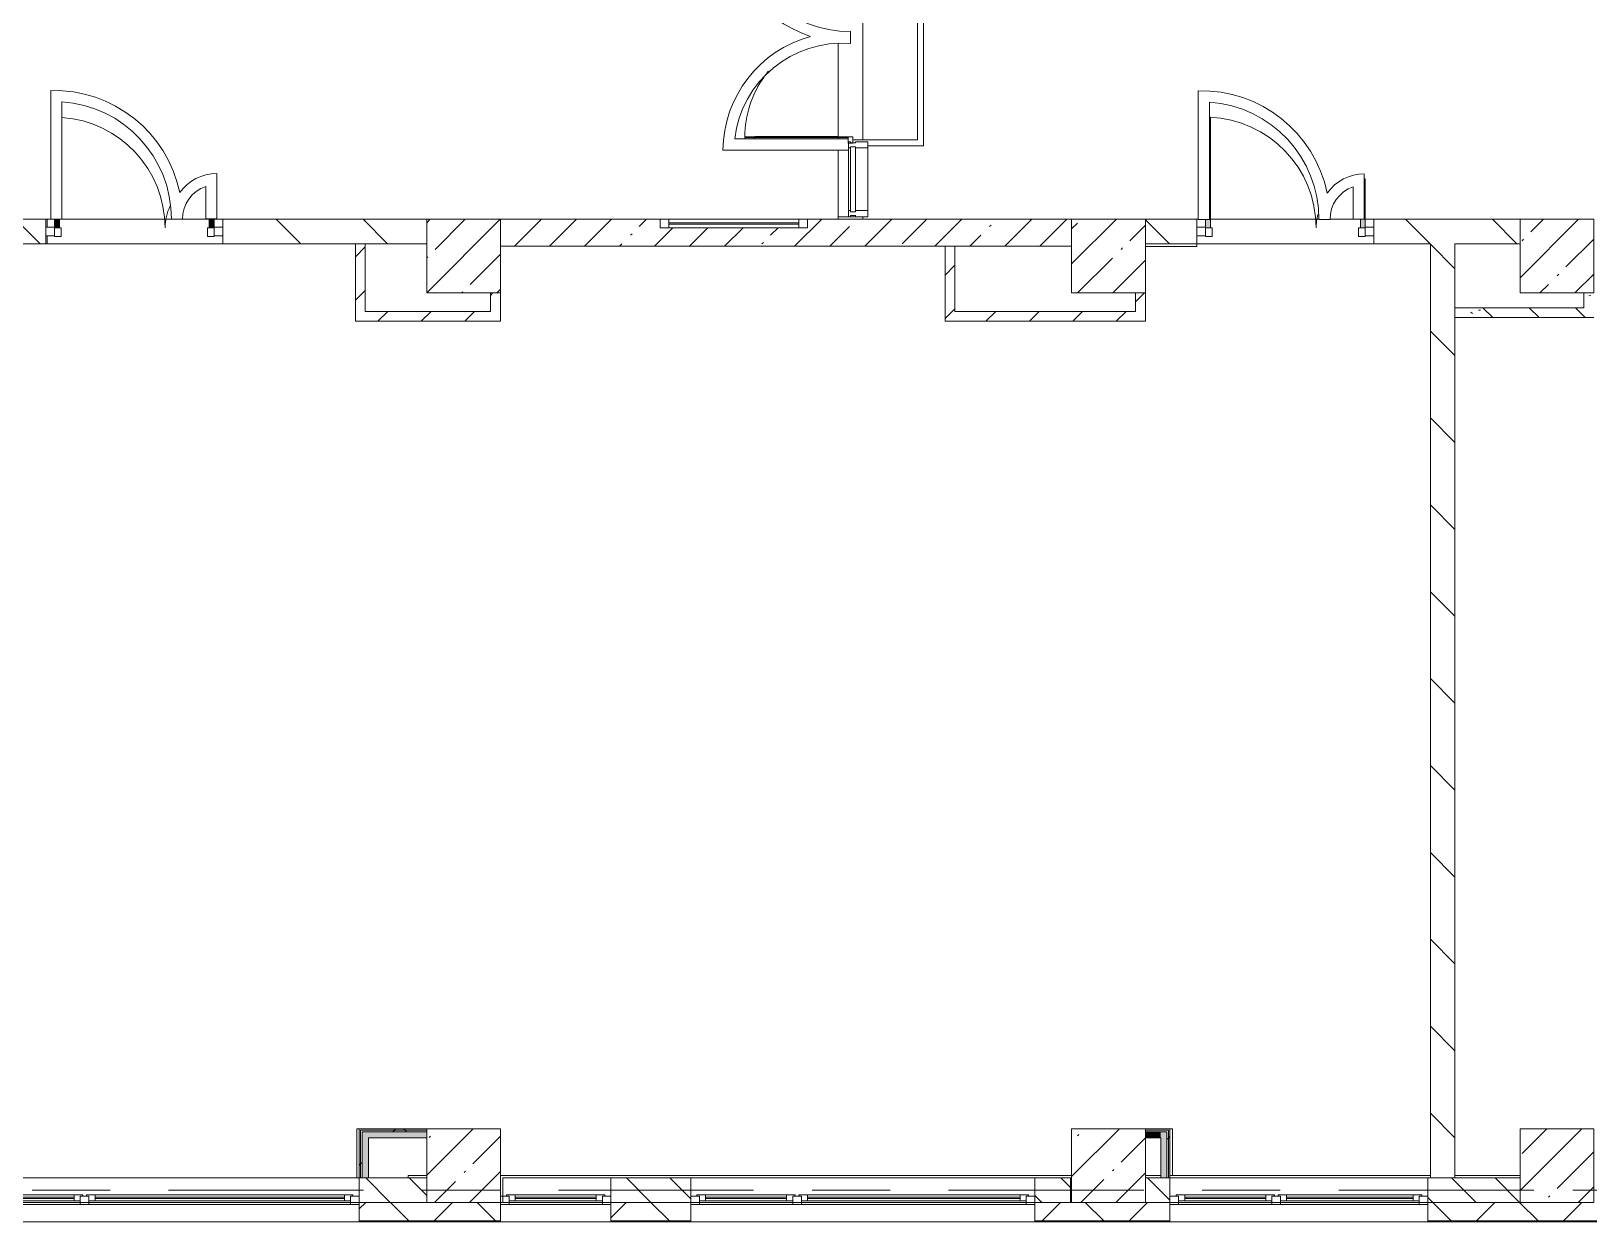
# Model space of a CAD drawing. Header units: millimetres. Extents: x 35363 to 232034, y -8553 to 29000.
# Drawn here: x 118464 to 131144, y -258 to 9430 of the extents above; entities that cross this region are included whole.
import ezdxf

# ---------------------------------------------------------------- set-up
doc = ezdxf.new("R2010")
doc.units = ezdxf.units.MM
doc.linetypes.add('Осевая', pattern=[3175, 635, -476.25, 1587.5, -476.25])
for name, color, linetype, lineweight, true_color in [('A-DETL-GENF-2', 7, 'Continuous', 5, 0xe2e2e2), ('A-DETL-GENF-3', 7, 'Continuous', 5, 0xaaaaaa), ('A-DOOR-3', 7, 'Continuous', 5, 0xaaaaaa), ('A-DOOR-4', 7, 'Continuous', 5, 0xe2e2e2), ('A-FLOR-1', 7, 'Continuous', 5, 0xaaaaaa), ('I-WALL-1', 7, 'Continuous', 5, 0xe7e7e7), ('I-WALL-2', 7, 'Continuous', 9, 0xe7e7e7), ('I-WALL-5', 7, 'Continuous', 5, 0x787878)]:
    doc.layers.add(name, color=color, linetype=linetype, lineweight=lineweight, true_color=true_color)
for name, color, linetype, lineweight in [('A-GLAZ-2', 7, 'Continuous', 5), ('A-GLAZ-CURT-2', 7, 'Continuous', 5), ('A-GLAZ-CWMG-2', 7, 'Continuous', 5), ('A-WALL', 7, 'Continuous', 9), ('A-WALL-2', 7, 'Continuous', 5), ('I-WALL-3', 7, 'Continuous', 5), ('S-COLS-1', 7, 'Continuous', 5), ('Оси', 7, 'Continuous', 9), ('Оси-2', 7, 'Осевая', 9)]:
    doc.layers.add(name, color=color, linetype=linetype, lineweight=lineweight)
pattern_1 = [(135, (105024.03, 0), (-353.553, -353.553), [])]
pattern_2 = [(45, (105024.03, 0), (-176.7767, 176.7767), [])]
pattern_3 = [(135, (105024.03, 0), (-176.7767, -176.7767), [])]
pattern_4 = [(45, (105024.03, 0), (-285.123, 285.123), []), (45, (105309.15, 0), (-285.123, 285.123), [504.031, -100.806, 16.764, -84.042])]
pattern_5 = [(135, (105024, 0), (-377.171, -377.171), [533.4, -88.9, 17.78, -88.9]), (135, (105024, 376.94), (-377.171, -377.171), []), (50, (105024.03, 0), (637.645, -55.787), [66.675, -733.425]), (355, (105024, 0), (-123.35, 668.7), [53.34, -586.74]), (100.451, (105077.16, -4.65), (514.299, 612.908), [56.665, -623.315]), (46.184, (105024, 177.8), (948.776, -147.15), [100.012, -1100.137]), (96.636, (105103.1, 165.5), (830.91, 865.997), [84.998, -934.973]), (351.184, (105024, 177.8), (830.918, 865.988), [80.01, -880.11]), (21, (105112.93, 133.35), (530.651, -357.928), [66.675, -733.425]), (326, (105112.9, 133.35), (216.308, 644.658), [53.34, -586.74]), (71.451, (105157.15, 103.5), (746.96, 286.724), [56.665, -623.315]), (37.5, (105024.03, 0), (10.8105, 295.9426), [16.764, -562.864, 16.764, -578.866, -588.962]), (37.5, (105024.03, 0), (10.8105, 295.9426), [-1175.258, 16.764, -572.198]), (7.5, (105024.03, 0), (233.869, 350.6318), [16.764, -322.834, 16.764, -549.529, -224.472]), (7.5, (105024.03, 0), (233.869, 350.6318), [-905.891, 16.764, -207.708]), (327.5, (104825.78, 0), (474.5678, -20.0513), [16.764, -205.486, 16.764, -676.656, -920.115]), (327.5, (104825.78, 0), (474.5678, -20.0513), [-915.67, 16.764, -903.351]), (317.5, (104736.9, 0), (518.452, 88.9934), [16.764, -272.161, 16.764, -443.738, -653.415]), (317.5, (104736.9, 0), (518.452, 88.9934), [-749.427, 16.764, -636.651])]
pattern_6 = [(45, (105024, 0), (-530.33, 530.33), []), (135, (105024, 0), (-530.33, -530.33), [])]

# ---------------------------------------------------------------- blocks, each defined once
blk = doc.blocks.new('BSC_Колонна _Прямоугольная - 600х600-V57-2_6_2_птичка')
at = {"layer": 'S-COLS-1'}
h = blk.add_hatch(dxfattribs=at)
h.set_pattern_fill('FP_70', color=256, style=0, pattern_type=2)
h.set_pattern_definition([(45, (-25860, -200), (-285.123, 285.123), []), (45, (-25574.88, -200), (-285.123, 285.123), [504.031, -100.806, 16.764, -84.042])])
h.paths.add_polyline_path([(-300, -300), (300, -300), (300, 300), (-300, 300), (-300, -136)])
for p, q in [((300, 300), (-300, 300)), ((-300, 300), (-300, -300)), ((300, -300), (300, 300)), ((-300, -300), (300, -300))]:
    blk.add_line(p, q, dxfattribs=at)
blk = doc.blocks.new('BSC_Колонна _Прямоугольная - 600х600-V70-2_6_2_птичка')
at = {"layer": 'S-COLS-1'}
h = blk.add_hatch(dxfattribs=at)
h.set_pattern_fill('FP_87', color=256, style=0, pattern_type=2)
h.set_pattern_definition([(45, (-25860, -7600), (-285.123, 285.123), []), (45, (-25574.88, -7600), (-285.123, 285.123), [504.031, -100.806, 16.764, -84.042])])
h.paths.add_polyline_path([(-300, -300), (300, -300), (300, 300), (-300, 300)])
for p, q in [((300, 300), (-300, 300)), ((-300, 300), (-300, -300)), ((300, -300), (300, 300)), ((-300, -300), (300, -300))]:
    blk.add_line(p, q, dxfattribs=at)
blk = doc.blocks.new('120_Окно_СКБ_2Ст - 120_Окно_СКБ_2Ст 2800х2500_створка_-22445922-2_6_2_птичка')
at = {"layer": 'A-GLAZ-2'}
for p, q in [((-1400, -127), (-1400, -57)), ((-1400, -57), (-1330, -57)), ((1400, -57), (-1400, -57)), ((-1330, -57), (-1330, -127)), ((500, -87), (-1330, -87)), ((-1330, -87), (-1330, -127)), ((-1280, -137), (-1280, -87)), ((-1280, -107), (450, -107)), ((450, -117), (-1280, -117)), ((450, -137), (450, -87)), ((500, -127), (500, -57)), ((500, -57), (570, -57)), ((500, -127), (500, -87)), ((570, -57), (570, -127)), ((1330, -87), (570, -87)), ((570, -87), (570, -127)), ((620, -137), (620, -87)), ((620, -107), (1280, -107)), ((1280, -117), (620, -117)), ((1280, -137), (1280, -87)), ((1330, -127), (1330, -57)), ((1330, -57), (1400, -57)), ((1330, -127), (1330, -87)), ((1400, -57), (1400, -127)), ((-1330, -127), (-1400, -127)), ((-1400, -127), (-1350, -127)), ((-1330, -127), (-1350, -127)), ((-1350, -127), (-1350, -137)), ((-1350, -137), (520, -137)), ((520, -137), (-1350, -137)), ((570, -127), (500, -127)), ((520, -127), (500, -127)), ((520, -127), (550, -127)), ((520, -137), (520, -127)), ((570, -127), (550, -127)), ((550, -127), (550, -137)), ((550, -137), (1350, -137)), ((1350, -137), (550, -137)), ((1400, -127), (1330, -127)), ((1350, -127), (1330, -127)), ((1350, -127), (1400, -127)), ((1350, -137), (1350, -127))]:
    blk.add_line(p, q, dxfattribs=at)
blk = doc.blocks.new('120_Окно_СКБ_2Ст - 120_Окно_СКБ_2Ст 3100х2500 _мал_створка слева_ 2-22446355-2_6_2_птичка')
at = {"layer": 'A-GLAZ-2'}
for p, q in [((-1550, -127), (-1550, -57)), ((-1550, -57), (-1480, -57)), ((1550, -57), (-1550, -57)), ((-1480, -57), (-1480, -127)), ((650, -87), (-1480, -87)), ((-1480, -87), (-1480, -127)), ((-1430, -137), (-1430, -87)), ((-1430, -107), (600, -107)), ((600, -117), (-1430, -117)), ((600, -137), (600, -87)), ((650, -127), (650, -57)), ((650, -57), (720, -57)), ((650, -127), (650, -87)), ((720, -57), (720, -127)), ((1480, -87), (720, -87)), ((720, -87), (720, -127)), ((770, -137), (770, -87)), ((770, -107), (1430, -107)), ((1430, -117), (770, -117)), ((1430, -137), (1430, -87)), ((1480, -127), (1480, -57)), ((1480, -57), (1550, -57)), ((1480, -127), (1480, -87)), ((1550, -57), (1550, -127)), ((-1480, -127), (-1550, -127)), ((-1550, -127), (-1500, -127)), ((-1480, -127), (-1500, -127)), ((-1500, -127), (-1500, -137)), ((-1500, -137), (670, -137)), ((670, -137), (-1500, -137)), ((720, -127), (650, -127)), ((670, -127), (650, -127)), ((670, -127), (700, -127)), ((670, -137), (670, -127)), ((720, -127), (700, -127)), ((700, -127), (700, -137)), ((700, -137), (1500, -137)), ((1500, -137), (700, -137)), ((1550, -127), (1480, -127)), ((1500, -127), (1480, -127)), ((1500, -127), (1550, -127)), ((1500, -137), (1500, -127))]:
    blk.add_line(p, q, dxfattribs=at)
blk = doc.blocks.new('120_Окно_СКБ_1Ст - 120_Окно_СКБ_1Ст 900х2500_h_-V100-2_6_2_птичка')
at = {"layer": 'A-GLAZ-2'}
for p, q in [((-450, -127), (-450, -57)), ((-450, -57), (-380, -57)), ((450, -57), (-450, -57)), ((-380, -57), (-380, -127)), ((380, -87), (-380, -87)), ((-380, -87), (-380, -127)), ((-330, -137), (-330, -87)), ((-330, -107), (330, -107)), ((330, -117), (-330, -117)), ((330, -137), (330, -87)), ((380, -127), (380, -57)), ((380, -57), (450, -57)), ((380, -127), (380, -87)), ((450, -57), (450, -127)), ((-380, -127), (-450, -127)), ((-450, -127), (-400, -127)), ((-380, -127), (-400, -127)), ((-400, -127), (-400, -137)), ((-400, -137), (400, -137)), ((400, -137), (-400, -137)), ((450, -127), (380, -127)), ((400, -127), (380, -127)), ((400, -127), (450, -127)), ((400, -137), (400, -127))]:
    blk.add_line(p, q, dxfattribs=at)
blk = doc.blocks.new('120_Окно_СКБ_2Ст - 120_Окно_СКБ_2Ст 2100х2400 _мал створка справа_-22446225-2_6_2_птичка')
at = {"layer": 'A-GLAZ-2'}
for p, q in [((-1050, -127), (-1050, -57)), ((-1050, -57), (-980, -57)), ((1050, -57), (-1050, -57)), ((-980, -57), (-980, -127)), ((150, -87), (-980, -87)), ((-980, -87), (-980, -127)), ((-930, -137), (-930, -87)), ((-930, -107), (100, -107)), ((100, -117), (-930, -117)), ((100, -137), (100, -87)), ((150, -127), (150, -57)), ((150, -57), (220, -57)), ((150, -127), (150, -87)), ((220, -57), (220, -127)), ((980, -87), (220, -87)), ((220, -87), (220, -127)), ((270, -137), (270, -87)), ((270, -107), (930, -107)), ((930, -117), (270, -117)), ((930, -137), (930, -87)), ((980, -127), (980, -57)), ((980, -57), (1050, -57)), ((980, -127), (980, -87)), ((1050, -57), (1050, -127)), ((-980, -127), (-1050, -127)), ((-1050, -127), (-1000, -127)), ((-980, -127), (-1000, -127)), ((-1000, -127), (-1000, -137)), ((-1000, -137), (170, -137)), ((170, -137), (-1000, -137)), ((220, -127), (150, -127)), ((170, -127), (150, -127)), ((170, -127), (200, -127)), ((170, -137), (170, -127)), ((220, -127), (200, -127)), ((200, -127), (200, -137)), ((200, -137), (1000, -137)), ((1000, -137), (200, -137)), ((1050, -127), (980, -127)), ((1000, -127), (980, -127)), ((1000, -127), (1050, -127)), ((1000, -137), (1000, -127))]:
    blk.add_line(p, q, dxfattribs=at)
blk = doc.blocks.new('BSC_Колонна _Прямоугольная - 600х600-V163-2_6_2_птичка')
at = {"layer": 'S-COLS-1'}
h = blk.add_hatch(dxfattribs=at)
h.set_pattern_fill('FP_163', color=256, style=0, pattern_type=2)
h.set_pattern_definition([(45, (-22210, -7600), (-285.123, 285.123), []), (45, (-21924.88, -7600), (-285.123, 285.123), [504.031, -100.806, 16.764, -84.042])])
h.paths.add_polyline_path([(-300, -300), (300, -300), (300, 300), (-300, 300)])
for p, q in [((300, 300), (-300, 300)), ((-300, 300), (-300, -300)), ((300, -300), (300, 300)), ((-300, -300), (300, -300))]:
    blk.add_line(p, q, dxfattribs=at)
blk = doc.blocks.new('BSC_Колонна _Прямоугольная - 600х600-V164-2_6_2_птичка')
at = {"layer": 'S-COLS-1'}
h = blk.add_hatch(dxfattribs=at)
h.set_pattern_fill('FP_164', color=256, style=0, pattern_type=2)
h.set_pattern_definition([(45, (-22210, -200), (-285.123, 285.123), []), (45, (-21924.88, -200), (-285.123, 285.123), [504.031, -100.806, 16.764, -84.042])])
h.paths.add_polyline_path([(-300, -300), (300, -300), (300, 300), (-300, 300), (-300, -136)])
for p, q in [((300, 300), (-300, 300)), ((-300, 300), (-300, -300)), ((300, -300), (300, 300)), ((-300, -300), (300, -300))]:
    blk.add_line(p, q, dxfattribs=at)
blk = doc.blocks.new('BSC_Колонна _Прямоугольная - 600х600-V175-2_6_2_птичка')
at = {"layer": 'S-COLS-1'}
h = blk.add_hatch(dxfattribs=at)
h.set_pattern_fill('FP_174', color=256, style=0, pattern_type=2)
h.set_pattern_definition([(45, (-16960, -7600), (-285.123, 285.123), []), (45, (-16674.88, -7600), (-285.123, 285.123), [504.031, -100.806, 16.764, -84.042])])
h.paths.add_polyline_path([(-300, -300), (300, -300), (300, 300), (-300, 300)])
for p, q in [((300, 300), (-300, 300)), ((-300, 300), (-300, -300)), ((300, -300), (300, 300)), ((-300, -300), (300, -300))]:
    blk.add_line(p, q, dxfattribs=at)
blk = doc.blocks.new('Прямоугольный импост - 50 x 70 мм-31927764-2_6_2_птичка')
at = {"layer": 'A-GLAZ-CWMG-2'}
for p, q in [((-70, 35), (0, 35)), ((-70, -35), (-70, 35)), ((0, 35), (0, -35)), ((0, -35), (-70, -35))]:
    blk.add_line(p, q, dxfattribs=at)
blk = doc.blocks.new('Дверь_Витражная_остекление_ - ДВН_ДАО_Главный вход_1200 в свету Д-22 _п_-31928779-2_6_2_птичка')
at = {"layer": 'A-DOOR-4'}
for points in [[(-610, 30), (-610, 100), (-650, 100), (-650, 30)], [(650, 30), (650, 103), (610, 103), (610, 30)]]:
    blk.add_hatch(color=256, dxfattribs=at).paths.add_polyline_path(points)
at = {"layer": 'A-DETL-GENF-3'}
for p, q in [((-650, 100), (-650, 35)), ((-650, 30), (-610, 30)), ((-595, 30), (-650, 30)), ((-610, 30), (-610, 100)), ((-595, -40), (-595, 30)), ((595, -40), (595, 30)), ((595, 30), (650, 30)), ((610, 103), (610, 30)), ((610, 30), (650, 30)), ((650, 35), (650, 103)), ((-650, -40), (-595, -40)), ((650, -40), (595, -40))]:
    blk.add_line(p, q, dxfattribs=at)
at = {"layer": 'A-DOOR-3'}
for p, q in [((-650, 100), (-650, 35)), ((650, 103), (650, 35))]:
    blk.add_line(p, q, dxfattribs=at)
for centre, radius, start, end in [((-650, 30), 900, 360, 86.0972), ((650, 30), 400, 153.3442, 180)]:
    blk.add_arc(centre, radius, start, end, dxfattribs=at)
blk = doc.blocks.new('Прямоугольный импост - 50 x 70 мм-31701779-2_6_2_птичка')
at = {"layer": 'A-GLAZ-CWMG-2'}
for p, q in [((0, 35), (-70, 35)), ((-70, 35), (-70, -35)), ((0, -35), (0, 35)), ((-70, -35), (0, -35))]:
    blk.add_line(p, q, dxfattribs=at)
blk = doc.blocks.new('Дверь_Витражная_остекление_ - ДВН_ДАО_Главный вход_1200 в свету Д-22 _п_-V206-2_6_2_птичка')
at = {"layer": 'A-DOOR-4'}
for points in [[(-619, 30), (-610, 30), (-610, 930), (-619, 930), (-619, 97), (-650, 97), (-650, 30)], [(642, 30), (650, 35), (650, 430), (642, 430), (642, 100), (610, 100), (610, 30)]]:
    blk.add_hatch(color=256, dxfattribs=at).paths.add_polyline_path(points)
at = {"layer": 'A-DETL-GENF-3'}
for p, q in [((-610, 930), (-619, 930)), ((-610, 30), (-610, 930)), ((650, 430), (642, 430)), ((650, 35), (650, 430)), ((-650, 97), (-650, 35)), ((-650, 30), (-610, 30)), ((-595, 30), (-650, 30)), ((-595, -40), (-595, 30)), ((595, -40), (595, 30)), ((595, 30), (650, 30)), ((610, 100), (610, 30)), ((610, 30), (650, 30)), ((-650, -40), (-595, -40)), ((650, -40), (595, -40))]:
    blk.add_line(p, q, dxfattribs=at)
at = {"layer": 'A-DOOR-3'}
for p, q in [((650, 430), (650, 35)), ((-650, 97), (-650, 35))]:
    blk.add_line(p, q, dxfattribs=at)
for centre, radius, start, end in [((-650, 30), 900, 360, 87.9985), ((650, 30), 400, 90, 91.1759), ((650, 30), 400, 164.4599, 180)]:
    blk.add_arc(centre, radius, start, end, dxfattribs=at)
blk = doc.blocks.new('Прямоугольный импост - Импост структурный с накладкой - 160мм Темный-30756008-2_6_2_птичка')
at = {"layer": 'A-GLAZ-CWMG-2'}
for p, q in [((-50, 0), (-50, 17)), ((-50, 17), (0, 17)), ((-40, 0), (-50, 0)), ((-40, -40), (-40, 0)), ((0, 0), (-10, 0)), ((-10, 0), (-10, -40)), ((0, 17), (0, 0)), ((-50, -140), (-50, -40)), ((-50, -40), (-40, -40)), ((-10, -40), (0, -40)), ((0, -40), (0, -140)), ((0, -140), (-50, -140))]:
    blk.add_line(p, q, dxfattribs=at)
blk = doc.blocks.new('Системная панель - Стекло - 40мм-32387061-2_6_2_птичка')
at = {"layer": 'A-GLAZ-CURT-2'}
for p, q in [((265, 40), (-265, 40)), ((-265, 40), (-265, 0)), ((-265, 0), (265, 0)), ((265, 0), (265, 40))]:
    blk.add_line(p, q, dxfattribs=at)
blk = doc.blocks.new('Прямоугольный импост - Импост структурный с накладкой - 160мм Темный-32387059-2_6_2_птичка')
at = {"layer": 'A-GLAZ-CWMG-2'}
for p, q in [((20093, 7970), (20093, 8480)), ((20250, 7970), (20250, 8480))]:
    blk.add_line(p, q, dxfattribs=at)
blk = doc.blocks.new('Прямоугольный импост - Импост структурный с накладкой - 160мм Темный-30755591-2_6_2_птичка')
at = {"layer": 'A-GLAZ-CWMG-2'}
for p, q in [((-25, 0), (-25, 17)), ((-25, 17), (25, 17)), ((-15, 0), (-25, 0)), ((-15, -40), (-15, 0)), ((25, 0), (15, 0)), ((15, 0), (15, -40)), ((25, 17), (25, 0)), ((-25, -140), (-25, -40)), ((-25, -40), (-15, -40)), ((15, -40), (25, -40)), ((25, -40), (25, -140)), ((25, -140), (-25, -140))]:
    blk.add_line(p, q, dxfattribs=at)
blk = doc.blocks.new('Дверь_Витражная_остекление_ - ВВ-16 остекление-32390142-2_6_2_птичка')
at = {"layer": 'A-DETL-GENF-2'}
for points in [[(-788, -20), (-833, -20), (-833, -845), (-788, -845), (-788, -56)], [(850, -860), (850, -20), (837, -20), (837, -860)]]:
    blk.add_hatch(color=256, dxfattribs=at).paths.add_polyline_path(points)
at = {"layer": 'A-DETL-GENF-3'}
for p, q in [((-788, -20), (-833, -20)), ((-833, -845), (-833, -20)), ((-788, -20), (-833, -20)), ((-833, -20), (-833, -845)), ((-833, -100), (-788, -100)), ((-823, -765), (-823, -100)), ((-788, -845), (-788, -20)), ((-788, -845), (-788, -20)), ((-779, -765), (-779, -100)), ((829, -780), (829, -100)), ((837, -860), (837, -20)), ((837, -20), (837, -860)), ((850, -100), (837, -100)), ((-833, -765), (-788, -765)), ((-833, -845), (-788, -845)), ((-833, -845), (-788, -845)), ((850, -780), (837, -780)), ((850, -860), (837, -860)), ((837, -860), (850, -860))]:
    blk.add_line(p, q, dxfattribs=at)
at = {"layer": 'A-DOOR-3'}
for p, q in [((-883, 20), (-833, 20)), ((-883, -20), (-883, 20)), ((-833, 20), (-833, -20)), ((833, 20), (883, 20)), ((833, -20), (833, 20)), ((883, 20), (883, -20)), ((-833, -20), (-883, -20)), ((-833, -845), (-833, -20)), ((833, -860), (833, -20)), ((883, -20), (833, -20))]:
    blk.add_line(p, q, dxfattribs=at)
for centre, radius, start, end in [((-833, -20), 825, 329.8094, 332.2043), ((-833, -20), 825, 270, 322.6078), ((833, -20), 840, 230.3386, 232.9926), ((833, -20), 840, 234.0758, 270)]:
    blk.add_arc(centre, radius, start, end, dxfattribs=at)
blk = doc.blocks.new('120_Окно_СКБ_1Ст - 120_Окно_СКБ_1Ст 400х1200 EI30-V222-2_6_2_птичка')
at = {"layer": 'A-GLAZ-2'}
for p, q in [((-600, 40), (-600, 110)), ((-600, 110), (-530, 110)), ((600, 110), (-600, 110)), ((-530, 40), (-600, 40)), ((-600, 40), (600, 40)), ((-530, 110), (-530, 40)), ((530, 80), (-530, 80)), ((530, 70), (-530, 70)), ((530, 40), (530, 110)), ((530, 110), (600, 110)), ((600, 40), (530, 40)), ((600, 110), (600, 40))]:
    blk.add_line(p, q, dxfattribs=at)

msp = doc.modelspace()

# ---------------------------------------------------------------- hatches: boundary and pattern name
at = {"layer": 'A-WALL-2'}
h = msp.add_hatch(dxfattribs=at)
h.set_pattern_fill('FP_93', color=256, style=0, pattern_type=2)
h.set_pattern_definition(pattern_3)
h.paths.add_polyline_path([(121684, -100), (121684, 100), (121134, 100), (121134, -100)])
h.paths.add_polyline_path([(118034, -100), (118034, 100), (117784, 100), (117784, -100)])
h = msp.add_hatch(dxfattribs=at)
h.set_pattern_fill('FP_93', color=256, style=0, pattern_type=2)
h.set_pattern_definition(pattern_3)
h.paths.add_polyline_path([(123732.4, -100), (123834, -100), (123834, 100), (123184, 100), (123184, -100)])
h.paths.add_polyline_path([(126924, -100), (126924, 100), (126634, 100), (126634, -100)])
h = msp.add_hatch(dxfattribs=at)
h.set_pattern_fill('FP_93', color=256, style=0, pattern_type=2)
h.set_pattern_definition(pattern_3)
h.paths.add_polyline_path([(130584, -100), (130584, 100), (129834, 100), (129834, -100)])
h.paths.add_polyline_path([(127534, -100), (127734, -100), (127734, 100), (127534, 100), (127534, 64.1)])
h = msp.add_hatch(dxfattribs=at)
h.set_pattern_fill('FP_83', color=256, style=0, pattern_type=2)
h.set_pattern_definition([(45, (105024.03, 0), (-353.5534, 353.5534), []), (135, (105024.03, 0), (-353.5534, -353.5534), [])])
h.paths.add_polyline_path([(138034, -250), (138894, -250), (138894, -100), (138034, -100)])
h.paths.add_polyline_path([(143784, -250), (143784, -100), (143014, -100), (143014, -250), (143776.7, -250)])
h.paths.add_polyline_path([(134665.6, -250), (135934, -250), (135934, -100), (134233.8, -100), (134233.8, -250)])
h.paths.add_polyline_path([(140132.3, -250), (140914, -250), (140914, -100), (139794, -100), (139794, -250)])
h.paths.add_polyline_path([(131433.8, -250), (131433.8, -100), (129834, -100), (129834, -250), (131184, -250)])
h.paths.add_polyline_path([(123834, -250), (123834, -100), (123184, -100), (123184, -250), (123732.4, -250)])
h.paths.add_polyline_path([(121910.2, -250), (122284, -250), (122284, -100), (121134, -100), (121134, -250)])
h.paths.add_polyline_path([(127376.8, -250), (127734, -250), (127734, -100), (126634, -100), (126634, -250)])
h.paths.add_polyline_path([(118034, -250), (118034, -100), (116684, -100), (116684, -250), (117354.7, -250)])
h.paths.add_polyline_path([(112799.2, -250), (113584, -250), (113584, -100), (109654, -100), (109654, -250), (110976.9, -250)])
h.paths.add_polyline_path([(108754, -250), (108754, -100), (104764, -100), (104764, -250), (108699.2, -250)])
at = {"layer": 'I-WALL-1'}
for points in [[(121684, 425), (121684, 475), (121209, 475), (121209, 425), (121454.6, 425)], [(127659, 425), (127659, 475), (127534, 475), (127534, 425)], [(127709, 100), (127709, 475), (127659, 475), (127659, 100)]]:
    msp.add_hatch(color=256, dxfattribs=at).paths.add_polyline_path(points)
at = {"layer": 'I-WALL-2'}
msp.add_hatch(color=256, dxfattribs=at).paths.add_polyline_path([(121209, 100), (121209, 475), (121159, 475), (121159, 100)])
at = {"layer": 'I-WALL-3'}
h = msp.add_hatch(dxfattribs=at)
h.set_pattern_fill('FP_94', color=256, style=0, pattern_type=2)
h.set_pattern_definition(pattern_1)
h.paths.add_polyline_path([(121684, 7700), (121684, 7900), (120023.9, 7900), (120023.9, 7700), (121184, 7700)])
h.paths.add_polyline_path([(111554, 7700), (112684, 7702.2), (112684, 7900), (111554, 7900), (111554, 7702.2)])
h.paths.add_polyline_path([(113884, 7700), (117184, 7700), (117184, 7900), (116484, 7900), (116484, 7830), (115684, 7830), (115684, 7900), (113284, 7900), (113284, 7700), (113684, 7700)])
h.paths.add_polyline_path([(118583.9, 7700), (118583.9, 7900), (117784, 7900), (117784, 7700), (118265.8, 7700)])
h.paths.add_polyline_path([(109054, 7700), (109054, 7900), (108754, 7900), (108754, 7700)])
h = msp.add_hatch(dxfattribs=at)
h.set_pattern_fill('FP_91', color=256, style=0, pattern_type=2)
h.set_pattern_definition(pattern_4)
h.paths.add_polyline_path([(125984, 7680), (126934, 7680), (126934, 7900), (124784, 7900), (124784, 7830), (123584, 7830), (123584, 7900), (122284, 7900), (122284, 7680), (125904, 7680)])
h = msp.add_hatch(dxfattribs=at)
h.set_pattern_fill('FP_94', color=256, style=0, pattern_type=2)
h.set_pattern_definition(pattern_1)
h.paths.add_polyline_path([(129854, 7700), (130584, 7700), (130584, 7900), (129394, 7900), (129394, 7700)])
h.paths.add_polyline_path([(127954, 7700), (127954, 7900), (127534, 7900), (127534, 7700)])
h = msp.add_hatch(dxfattribs=at)
h.set_pattern_fill('FP_95', color=256, style=0, pattern_type=2)
h.set_pattern_definition(pattern_2)
h.paths.add_polyline_path([(121184, 7070), (121184, 7700), (121104, 7700), (121104, 7070)])
h = msp.add_hatch(dxfattribs=at)
h.set_pattern_fill('FP_95', color=256, style=0, pattern_type=2)
h.set_pattern_definition(pattern_2)
h.paths.add_polyline_path([(125984, 7150), (125984, 7680), (125904, 7680), (125904, 7150)])
h = msp.add_hatch(dxfattribs=at)
h.set_pattern_fill('FP_94', color=256, style=0, pattern_type=2)
h.set_pattern_definition(pattern_1)
h.paths.add_polyline_path([(130054, 100), (130054, 7700), (129854, 7700), (129854, 100)])
h = msp.add_hatch(dxfattribs=at)
h.set_pattern_fill('FP_95', color=256, style=0, pattern_type=2)
h.set_pattern_definition(pattern_2)
h.paths.add_polyline_path([(122284, 7150), (122284, 7300), (122204, 7300), (122204, 7150)])
h = msp.add_hatch(dxfattribs=at)
h.set_pattern_fill('FP_95', color=256, style=0, pattern_type=2)
h.set_pattern_definition(pattern_2)
h.paths.add_polyline_path([(127534, 7070), (127534, 7300), (127454, 7300), (127454, 7070)])
h = msp.add_hatch(dxfattribs=at)
h.set_pattern_fill('FP_95', color=256, style=0, pattern_type=2)
h.set_pattern_definition(pattern_2)
h.paths.add_polyline_path([(121184, 7070), (122284, 7070), (122284, 7150), (121184, 7150)])
h = msp.add_hatch(dxfattribs=at)
h.set_pattern_fill('FP_95', color=256, style=0, pattern_type=2)
h.set_pattern_definition(pattern_2)
h.paths.add_polyline_path([(127454, 7070), (127454, 7150), (125904, 7150), (125904, 7070), (127376.8, 7070)])
h = msp.add_hatch(dxfattribs=at)
h.set_pattern_fill('FP_183', color=256, style=0, pattern_type=2)
h.set_pattern_definition(pattern_6)
h.paths.add_polyline_path([(121146.5, 100), (121146.5, 500), (121134, 500), (121134, 100)])
h = msp.add_hatch(dxfattribs=at)
h.set_pattern_fill('FP_183', color=256, style=0, pattern_type=2)
h.set_pattern_definition(pattern_6)
h.paths.add_polyline_path([(121146.5, 487.5), (121684, 487.5), (121684, 500), (121146.5, 500)])
h = msp.add_hatch(dxfattribs=at)
h.set_pattern_fill('FP_183', color=256, style=0, pattern_type=2)
h.set_pattern_definition(pattern_6)
h.paths.add_polyline_path([(121159, 100), (121159, 487.5), (121146.5, 487.5), (121146.5, 100)])
h = msp.add_hatch(dxfattribs=at)
h.set_pattern_fill('FP_183', color=256, style=0, pattern_type=2)
h.set_pattern_definition(pattern_6)
h.paths.add_polyline_path([(121159, 475), (121684, 475), (121684, 487.5), (121159, 487.5)])
h = msp.add_hatch(dxfattribs=at)
h.set_pattern_fill('FP_183', color=256, style=0, pattern_type=2)
h.set_pattern_definition(pattern_6)
h.paths.add_polyline_path([(127721.5, 100), (127721.5, 487.5), (127709, 487.5), (127709, 100)])
h = msp.add_hatch(dxfattribs=at)
h.set_pattern_fill('FP_183', color=256, style=0, pattern_type=2)
h.set_pattern_definition(pattern_6)
h.paths.add_polyline_path([(127734, 100), (127734, 500), (127721.5, 500), (127721.5, 100)])
at = {"layer": 'I-WALL-5'}
h = msp.add_hatch(dxfattribs=at)
h.set_pattern_fill('FP_100', color=256, style=0, pattern_type=2)
h.set_pattern_definition(pattern_5)
h.paths.add_polyline_path([(131184, 7100), (131184, 7300), (131104, 7300), (131104, 7100)])
h = msp.add_hatch(dxfattribs=at)
h.set_pattern_fill('FP_100', color=256, style=0, pattern_type=2)
h.set_pattern_definition(pattern_5)
h.paths.add_polyline_path([(131104, 7100), (131104, 7180), (130054, 7180), (130054, 7100), (131021.2, 7100)])
at = {"layer": 'S-COLS-1'}
h = msp.add_hatch(dxfattribs=at)
h.set_pattern_fill('FP_91', color=256, style=0, pattern_type=2)
h.set_pattern_definition(pattern_4)
h.paths.add_polyline_path([(122284, -100), (122284, 500), (121684, 500), (121684, -100), (121910.2, -100)])

# ---------------------------------------------------------------- linework, layer by layer
at = {"layer": 'A-FLOR-1'}
for p, q in [((125679, 10278.9), (125679, 8547.4)), ((125729, 8497.4), (125729, 10328.9)), ((125134, 9329.4), (125134, 9428.1)), ((118624.2, 8947.6), (118624.2, 7900)), ((127965, 8944.6), (127965, 7897)), ((118714.2, 7900), (118714.2, 8855.9)), ((128055, 7897), (128055, 8852.9)), ((125114, 8553), (124191.3, 8553)), ((125679, 8547.4), (125154, 8547.4)), ((125274, 8497.4), (125729, 8497.4)), ((124095.7, 8463), (125117, 8463)), ((119975.3, 7903), (119975.3, 8272)), ((129316, 7900), (129316, 8269)), ((119885.3, 8167.1), (119885.3, 7903)), ((129226, 8164.1), (129226, 7900)), ((118583.9, 7900), (120023.9, 7900)), ((118593.3, 7900), (118593.3, 7835)), ((119885.3, 7903), (119975.3, 7903)), ((127965.2, 7900), (127954, 7900)), ((127965, 7897), (128055, 7897)), ((128947, 7897), (129037, 7897)), ((129037.3, 7900), (129394, 7900)), ((118593.3, 7765), (118593.3, 7700)), ((127954, 7679), (127534, 7679)), ((127954, 7700), (127954, 7679)), ((121114, 100), (121114, 500)), ((121114, 500), (121134, 500)), ((127734, 500), (127754, 500)), ((127754, 500), (127754, 120))]:
    msp.add_line(p, q, dxfattribs=at)
for centre, radius, start, end in [((125120, 10338), 1000, 178.56746, 251.86052), ((125120, 10338), 910, 184.09604, 270.88287), ((125064.6, 8453.1), 969, 105.31636, 179.41553), ((125064.6, 8453.1), 879, 85.47205, 173.47514), ((118651.3, 7903), 1045, 11.78406, 91.48467), ((127992, 7900), 1045, 11.78406, 91.48467), ((118651.3, 7903), 955, 359.82001, 86.22206), ((127992, 7900), 955, 359.82001, 86.22206), ((119975.3, 7903), 369, 90, 144.66492), ((129316, 7900), 369, 90, 144.66492), ((119975.3, 7903), 279, 108.81906, 180.6161), ((129316, 7900), 279, 108.81906, 180.6161)]:
    msp.add_arc(centre, radius, start, end, dxfattribs=at)
at = {"layer": 'A-WALL'}
for p, q in [((125034, 7900), (125234, 7900)), ((121184, 7700), (121104, 7700)), ((125984, 7680), (125904, 7680)), ((130054, 7180), (130054, 7100)), ((121146.5, 100), (121146.5, 487.5)), ((121684, 487.5), (121146.5, 487.5)), ((121159, 100), (121159, 475)), ((121684, 475), (121159, 475)), ((127721.5, 487.5), (127534, 487.5)), ((127709, 475), (127534, 475)), ((127709, 100), (127709, 475)), ((127721.5, 100), (127721.5, 487.5)), ((129854, 100), (130054, 100)), ((121134, -100), (121684, -100)), ((123184, -100), (123834, -100)), ((126634, -100), (126924, -100)), ((127534, -100), (127734, -100)), ((129834, -100), (130584, -100)), ((121134, -250), (122284, -250)), ((121134, -253), (122284, -253)), ((123184, -250), (123834, -250)), ((123184, -253), (123834, -253)), ((126634, -250), (127734, -250)), ((126634, -253), (127734, -253)), ((129834, -250), (131433.8, -250)), ((129834, -253), (131433.8, -253))]:
    msp.add_line(p, q, dxfattribs=at)
at = {"layer": 'A-WALL-2'}
for p, q in [((117784, 100), (121684, 100)), ((121134, 100), (121134, -258)), ((121684, -100), (121684, 100)), ((122304, 100), (122304, -100)), ((122304, 100), (126924, 100)), ((123184, 100), (123184, -258)), ((123834, -258), (123834, 100)), ((126634, 100), (126634, -258)), ((126924, -100), (126924, 100)), ((127534, 100), (129854, 100)), ((127734, -258), (127734, 100)), ((129834, 100), (129834, -258)), ((130584, 100), (130054, 100)), ((117184, -100), (122284, -100)), ((122284, -258), (122284, -100)), ((123834, -100), (126934, -100)), ((104756, -258), (123184, -258)), ((126634, -258), (123184, -258)), ((143784, -258), (126634, -258))]:
    msp.add_line(p, q, dxfattribs=at)
at = {"layer": 'I-WALL-3'}
for p, q in [((125234, 10275.4), (125234, 8547.4)), ((125034, 8553), (125034, 9331.4)), ((125034, 7900), (125034, 8463)), ((118583.9, 7900), (117784, 7900)), ((118583.9, 7700), (118583.9, 7900)), ((121684, 7900), (120023.9, 7900)), ((120023.9, 7900), (120023.9, 7700)), ((123584, 7900), (122284, 7900)), ((125034, 7900), (124784, 7900)), ((125234, 7920), (125034, 7920)), ((125234, 7900), (125234, 7920)), ((126934, 7900), (125234, 7900)), ((127954, 7900), (127534, 7900)), ((127954, 7700), (127954, 7900)), ((128055, 7900), (128946.9, 7900)), ((130584, 7900), (129394, 7900)), ((129394, 7900), (129394, 7700)), ((121104, 7700), (117784, 7700)), ((121104, 7700), (121104, 7070)), ((121184, 7700), (121684, 7700)), ((121184, 7150), (121184, 7700)), ((122284, 7680), (125904, 7680)), ((125904, 7680), (125904, 7070)), ((125984, 7150), (125984, 7680)), ((125984, 7680), (126934, 7680)), ((129854, 7700), (127534, 7700)), ((129854, 7700), (129854, 100)), ((130054, 7180), (130054, 7700)), ((130054, 7700), (130584, 7700)), ((122204, 7300), (122204, 7150)), ((122284, 7070), (122284, 7300)), ((127454, 7300), (127454, 7150)), ((127534, 7070), (127534, 7300)), ((131104, 7300), (131104, 7180)), ((122204, 7150), (121184, 7150)), ((127454, 7150), (125984, 7150)), ((131104, 7180), (130054, 7180)), ((121104, 7070), (122284, 7070)), ((125904, 7070), (127534, 7070)), ((130054, 100), (130054, 7100)), ((130054, 7100), (131184, 7100)), ((121134, 500), (121134, 100)), ((121684, 500), (121134, 500)), ((121209, 100), (121209, 425)), ((121209, 425), (121684, 425)), ((121684, 425), (121684, 500)), ((127734, 500), (127534, 500)), ((127534, 425), (127659, 425)), ((127659, 425), (127659, 100)), ((127734, 100), (127734, 500)), ((121534, 120), (121684, 120)), ((121534, 120), (121534, 100)), ((122284, 120), (126934, 120)), ((127534, 120), (127659, 120)), ((127733.4, 120), (129854.6, 120)), ((130054, 120), (130584, 120)), ((123184, -100), (122284, -100)), ((129834, -100), (127734, -100))]:
    msp.add_line(p, q, dxfattribs=at)
at = {"layer": 'S-COLS-1'}
for p, q in [((122284, 500), (121684, 500)), ((121684, 500), (121684, -100)), ((122284, -100), (122284, 500)), ((121684, -100), (122284, -100))]:
    msp.add_line(p, q, dxfattribs=at)
at = {"layer": 'Оси'}
msp.add_line((131014, 0), (143514, 0), dxfattribs=at)
at = {"layer": 'Оси-2'}
msp.add_line((115296.5, 0), (131014, 0), dxfattribs=at)

# ---------------------------------------------------------------- block references
at = {"layer": 'A-DOOR-3', "rotation": 269.9999999999998}
msp.add_blockref('Дверь_Витражная_остекление_ - ВВ-16 остекление-32390142-2_6_2_птичка', (125134, 9402.9), dxfattribs=at)
at = {"layer": 'A-DOOR-3'}
for name, p in [('Дверь_Витражная_остекление_ - ДВН_ДАО_Главный вход_1200 в свету Д-22 _п_-31928779-2_6_2_птичка', (119303.9, 7800)), ('Дверь_Витражная_остекление_ - ДВН_ДАО_Главный вход_1200 в свету Д-22 _п_-V206-2_6_2_птичка', (128674, 7800))]:
    msp.add_blockref(name, p, dxfattribs=at)
at = {"layer": 'A-GLAZ-2'}
msp.add_blockref('120_Окно_СКБ_1Ст - 120_Окно_СКБ_1Ст 400х1200 EI30-V222-2_6_2_птичка', (124184, 7790), dxfattribs=at)
at = {"layer": 'A-GLAZ-2', "rotation": 180}
for name, p in [('120_Окно_СКБ_2Ст - 120_Окно_СКБ_2Ст 3100х2500 _мал_створка слева_ 2-22446355-2_6_2_птичка', (119584, -175)), ('120_Окно_СКБ_1Ст - 120_Окно_СКБ_1Ст 900х2500_h_-V100-2_6_2_птичка', (122734, -175)), ('120_Окно_СКБ_2Ст - 120_Окно_СКБ_2Ст 2800х2500_створка_-22445922-2_6_2_птичка', (125234, -175)), ('120_Окно_СКБ_2Ст - 120_Окно_СКБ_2Ст 2100х2400 _мал створка справа_-22446225-2_6_2_птичка', (128784, -175))]:
    msp.add_blockref(name, p, dxfattribs=at)
at = {"layer": 'A-GLAZ-CURT-2', "rotation": 269.9999999999997}
msp.add_blockref('Системная панель - Стекло - 40мм-32387061-2_6_2_птичка', (125134, 8225.2), dxfattribs=at)
at = {"layer": 'A-GLAZ-CWMG-2', "extrusion": (0, 0, -1)}
for name, p, rotation in [('Прямоугольный импост - Импост структурный с накладкой - 160мм Темный-30755591-2_6_2_птичка', (-125134, 8505.4), 270.0000000000002), ('Прямоугольный импост - Импост структурный с накладкой - 160мм Темный-30756008-2_6_2_птичка', (-125134, 7920), 270.0000000000002), ('Прямоугольный импост - 50 x 70 мм-31927764-2_6_2_птичка', (-120023.9, 7800), 180), ('Прямоугольный импост - 50 x 70 мм-31927764-2_6_2_птичка', (-129394, 7800), 180)]:
    msp.add_blockref(name, p, dxfattribs=dict(at, rotation=rotation))
at = {"layer": 'A-GLAZ-CWMG-2'}
msp.add_blockref('Прямоугольный импост - Импост структурный с накладкой - 160мм Темный-32387059-2_6_2_птичка', (105024, 0), dxfattribs=at)
at = {"layer": 'A-GLAZ-CWMG-2', "rotation": 180}
for p in [(118583.9, 7800), (127954, 7800)]:
    msp.add_blockref('Прямоугольный импост - 50 x 70 мм-31701779-2_6_2_птичка', p, dxfattribs=at)
at = {"layer": 'S-COLS-1'}
for name, p in [('BSC_Колонна _Прямоугольная - 600х600-V175-2_6_2_птичка', (121984, 7600)), ('BSC_Колонна _Прямоугольная - 600х600-V163-2_6_2_птичка', (127234, 7600)), ('BSC_Колонна _Прямоугольная - 600х600-V70-2_6_2_птичка', (130884, 7600)), ('BSC_Колонна _Прямоугольная - 600х600-V164-2_6_2_птичка', (127234, 200)), ('BSC_Колонна _Прямоугольная - 600х600-V57-2_6_2_птичка', (130884, 200))]:
    msp.add_blockref(name, p, dxfattribs=at)

doc.saveas('drawing.dxf')
